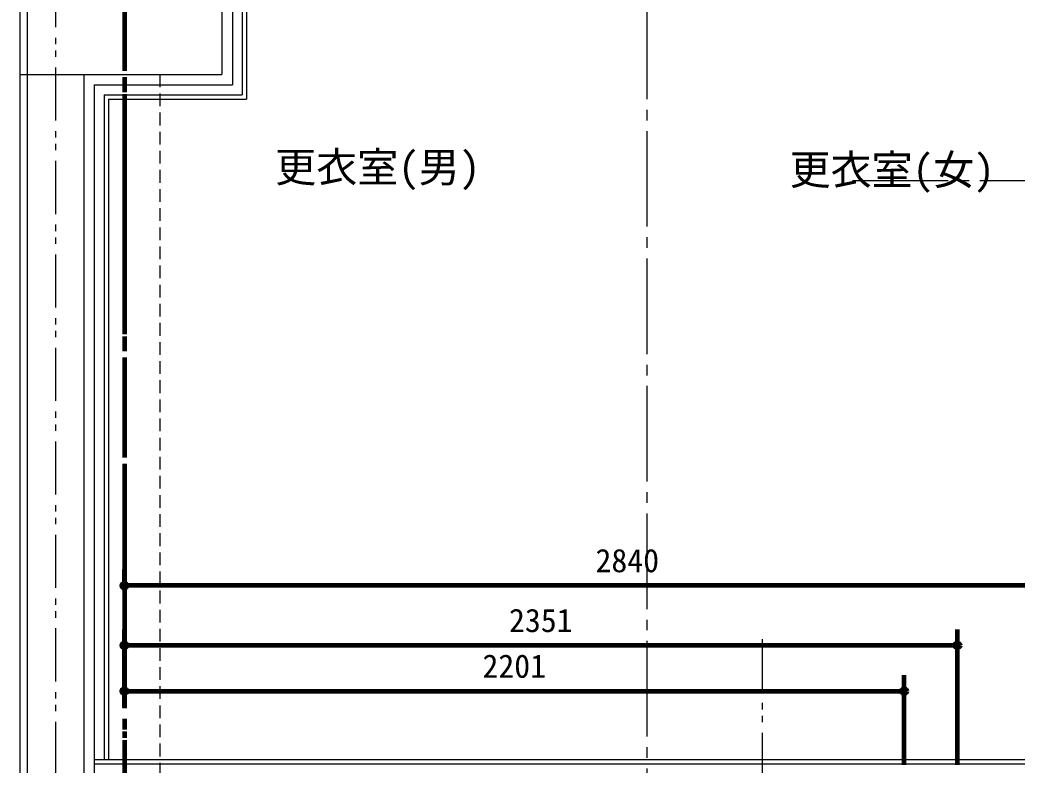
# Model space of a CAD drawing. Units: millimetres at full size, sheet at 1:30. Extents: x -16828 to 149130, y 47892 to 100313.
# Drawn here: x -6110 to -3295, y 53275 to 55380 of the extents above; entities that cross this region are included whole.
import ezdxf
from ezdxf.enums import TextEntityAlignment as Align

# ---------------------------------------------------------------- set-up
doc = ezdxf.new("R2010")
doc.units = ezdxf.units.MM
doc.header["$LTSCALE"] = 30
doc.header["$PDMODE"] = 32
doc.header["$PDSIZE"] = 15
for name, pattern in [('CHAIN2', [12, 9, -1, 1, -1]), ('DASHED1', [1.8, 1.2, -0.6]), ('DASHED3', [4, 3, -1]), ('DOUBLE_CHAIN1', [8.8, 5, -1, 0.6, -0.6, 0.6, -1])]:
    doc.linetypes.add(name, pattern=pattern)
for name, color, linetype, lineweight in [('0-0', 7, 'CHAIN2', 15), ('0-1', 7, 'Continuous', 15), ('2-0_通芯', 7, 'DOUBLE_CHAIN1', 15), ('2-1_躯体', 7, 'Continuous', 15), ('2-2_間仕切り芯', 7, 'DOUBLE_CHAIN1', 15), ('2-3_間仕切り', 7, 'Continuous', 15), ('3-0_AIHO08-壁芯', 7, 'CHAIN2', 15), ('9-E_配管－給湯１：ＣＵＰ(Ｍ)', 1, 'Continuous', 60)]:
    doc.layers.add(name, color=color, linetype=linetype, lineweight=lineweight)
doc.layers.add('4-8_AIHO12-部屋名', color=7, linetype='Continuous')
doc.styles.add('ＭＳ ゴシック', font='')
doc.styles.get('ＭＳ ゴシック').set_extended_font_data('MS Gothic')

msp = doc.modelspace()

# ---------------------------------------------------------------- linework, layer by layer
at = {"layer": '0-0', "color": 1, "lineweight": 60}
msp.add_line((-5815.04, 68105.86), (-5815.04, 49250.86), dxfattribs=at)
at = {"layer": '0-0'}
msp.add_line((-3760.04, 54925.86), (-1499.21, 54925.86), dxfattribs=at)
at = {"layer": '0-1'}
for p, q in [((-6110.04, 63845.86), (-6110.04, 50655.86)), ((-5540.04, 55775.86), (-5540.04, 55225.86)), ((-6110.04, 55225.86), (-5540.04, 55225.86)), ((-5930.04, 55225.86), (-5930.04, 51225.86))]:
    msp.add_line(p, q, dxfattribs=at)
at = {"layer": '0-1', "linetype": 'DASHED3'}
msp.add_line((-6090.04, 63825.86), (-6090.04, 50675.86), dxfattribs=at)
at = {"layer": '0-1', "linetype": 'DASHED1'}
msp.add_line((-5715.04, 55225.86), (-5715.04, 51225.86), dxfattribs=at)
at = {"layer": '2-0_通芯', "color": 1, "lineweight": 60}
msp.add_line((-5815.04, 68105.86), (-5815.04, 49619.89), dxfattribs=at)
at = {"layer": '2-0_通芯'}
msp.add_line((-6010.04, 64749.43), (-6010.04, 49619.89), dxfattribs=at)
at = {"layer": '2-1_躯体'}
for p, q in [((-6110.04, 56330.86), (-6110.04, 50655.86)), ((-5540.04, 55775.86), (-5540.04, 55225.86)), ((-6110.04, 55225.86), (-5540.04, 55225.86)), ((-5930.04, 55225.86), (-5930.04, 51225.86))]:
    msp.add_line(p, q, dxfattribs=at)
at = {"layer": '2-1_躯体', "linetype": 'DASHED3'}
msp.add_line((-6090.04, 56330.86), (-6090.04, 50675.86), dxfattribs=at)
at = {"layer": '2-2_間仕切り芯'}
msp.add_line((-4015.04, 53630.65), (-4015.04, 50451.34), dxfattribs=at)
at = {"layer": '2-3_間仕切り'}
for p, q in [((-5482.54, 56013.36), (-5482.54, 55168.36)), ((-5470.04, 56013.36), (-5470.04, 55155.86)), ((-5510.04, 55805.86), (-5510.04, 55195.86)), ((-5900.04, 55195.86), (-5510.04, 55195.86)), ((-5872.54, 55168.36), (-5872.54, 53290.86)), ((-5872.54, 55168.36), (-5482.54, 55168.36)), ((-5860.04, 55155.86), (-5470.04, 55155.86)), ((-5860.04, 55155.86), (-5860.04, 53290.86)), ((-5900.04, 53290.86), (-2847.54, 53290.86)), ((-5900.04, 53278.36), (-2847.54, 53278.36))]:
    msp.add_line(p, q, dxfattribs=at)
msp.add_lwpolyline([(-5900.04, 55195.86), (-5900.04, 51255.86), (-5510.04, 51255.86), (-5510.04, 50865.86), (-120.04, 50865.86)], dxfattribs=at)
at = {"layer": '3-0_AIHO08-壁芯'}
msp.add_line((-4340.04, 56145.86), (-4340.04, 53145.86), dxfattribs=at)
at = {"layer": '9-E_配管－給湯１：ＣＵＰ(Ｍ)'}
for p, q in [((-5815.04, 53768.96), (-5815.04, 53827.1)), ((-2975.52, 53782.1), (-5815.04, 53782.1)), ((-5815.04, 53437.48), (-5815.04, 53658.12)), ((-3463.77, 53275.86), (-3463.77, 53658.12)), ((-3463.77, 53613.12), (-5815.04, 53613.12)), ((-3613.77, 53275.86), (-3613.77, 53528.97)), ((-5815.04, 53499.64), (-5815.04, 53438.97)), ((-5815.04, 53483.97), (-3613.77, 53483.97))]:
    msp.add_line(p, q, dxfattribs=at)
for p in [(-5815.04, 53782.1), (-5815.04, 53613.12), (-3463.77, 53613.12), (-5815.04, 53483.97), (-3613.77, 53483.97)]:
    msp.add_point(p, dxfattribs=at)

# ---------------------------------------------------------------- texts
at = {"layer": '4-8_AIHO12-部屋名', "style": 'ＭＳ ゴシック'}
for s, p in [('更衣室(男)', (-5389.55, 54895.93)), ('更衣室(女)', (-3937.46, 54888.71))]:
    msp.add_text(s, height=84.92, dxfattribs=at).set_placement(p, align=Align.BOTTOM_LEFT)
at = {"layer": '9-E_配管－給湯１：ＣＵＰ(Ｍ)', "style": 'ＭＳ ゴシック'}
for s, p in [('2840', (-4485.28, 53800.1)), ('2351', (-4729.41, 53631.12)), ('2201', (-4804.41, 53501.97))]:
    msp.add_text(s, height=65.98, dxfattribs=at).set_placement(p, align=Align.BOTTOM_LEFT)

doc.saveas('drawing.dxf')
